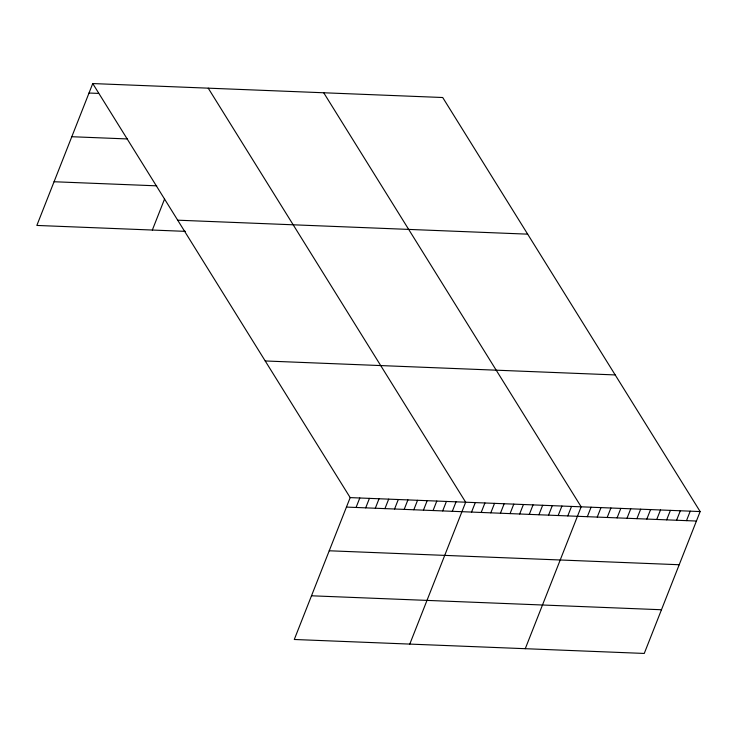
<?xml version="1.0" encoding="UTF-8"?>
<svg xmlns="http://www.w3.org/2000/svg" width="737" height="737" viewBox="0 0 737 737"><rect width="100%" height="100%" fill="white"/><g stroke="black" fill="none" stroke-linecap="round" stroke-linejoin="round"><path stroke-width="1.11" d="M92.742 83.557L350.176 497.604L294.284 639.486L644.258 653.443L700.15 511.561L442.716 97.514L92.742 83.557L36.85 225.439L185.494 231.363M152.338 230.045L164.581 198.972M356.072 507.461L359.803 497.991M365.69 507.848L369.421 498.369M375.317 508.235L379.048 498.756M384.944 508.613L388.675 499.142M394.562 509L398.302 499.52M404.189 509.387L407.92 499.907M413.816 509.764L417.547 500.294M423.434 510.151L427.174 500.672M433.061 510.538L436.792 501.059M442.688 510.916L446.419 501.446M452.315 511.303L456.046 501.823M409.781 644.092L465.664 502.21L208.23 88.164M471.56 512.068L475.291 502.597M481.187 512.455L484.918 502.975M490.805 512.841L494.536 503.362M500.432 513.219L504.163 503.749M510.059 513.606L513.79 504.126M519.677 513.993L523.417 504.513M529.304 514.371L533.035 504.9M538.931 514.758L542.662 505.278M548.549 515.145L552.289 505.665M558.176 515.522L561.907 506.052M567.803 515.909L571.534 506.43M525.269 648.698L581.161 506.816L323.718 92.77M587.343 516.692L591.074 507.213M597.256 517.088L600.987 507.609M607.177 517.485L610.909 508.005M617.09 517.881L620.821 508.401M627.003 518.268L630.743 508.797M636.925 518.664L640.656 509.193M646.837 519.06L650.568 509.589M656.75 519.456L660.49 509.986M666.672 519.852L670.403 510.382M676.584 520.248L680.315 510.769M686.497 520.644L690.237 511.165M89.002 93.028L98.629 93.415M71.793 136.723L127.4 138.943M54.059 181.744L156.723 185.835M177.691 220.188L527.664 234.154M265.219 360.964L615.192 374.93M350.176 497.604L700.15 511.561M346.445 507.084L696.419 521.041M329.236 550.779L679.21 564.735M311.502 595.791L661.476 609.748"/></g></svg>
